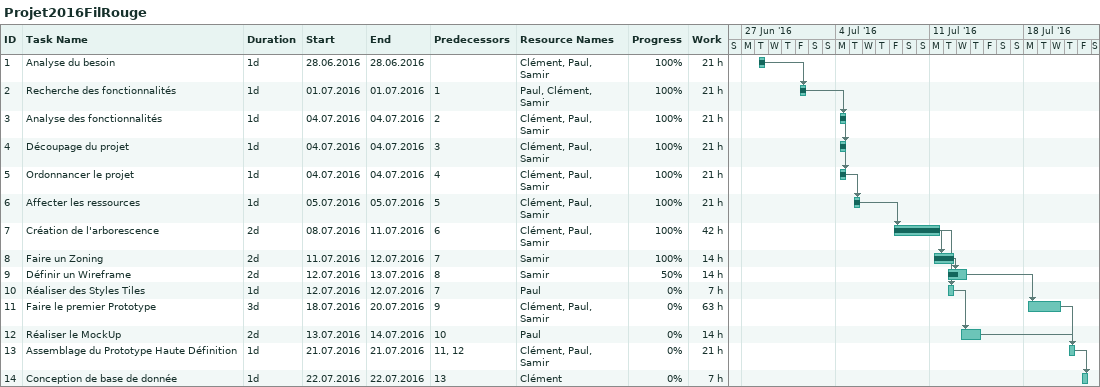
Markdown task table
Projet2016FilRouge

| ID | Task | Duration | Start | Finish | Predecessors | Resources | % complete | Work (h) |
|---|---|---|---|---|---|---|---|---|
| 1 | Analyse du besoin | 1d | 2016-06-28 | 2016-06-28 |  | Clément, Paul, Samir | 100 | 21 |
| 2 | Recherche des fonctionnalités | 1d | 2016-07-01 | 2016-07-01 | 1 | Paul, Clément, Samir | 100 | 21 |
| 3 | Analyse des fonctionnalités | 1d | 2016-07-04 | 2016-07-04 | 2 | Clément, Paul, Samir | 100 | 21 |
| 4 | Découpage du projet | 1d | 2016-07-04 | 2016-07-04 | 3 | Clément, Paul, Samir | 100 | 21 |
| 5 | Ordonnancer le projet | 1d | 2016-07-04 | 2016-07-04 | 4 | Clément, Paul, Samir | 100 | 21 |
| 6 | Affecter les ressources | 1d | 2016-07-05 | 2016-07-05 | 5 | Clément, Paul, Samir | 100 | 21 |
| 7 | Création de l'arborescence | 2d | 2016-07-08 | 2016-07-11 | 6 | Clément, Paul, Samir | 100 | 42 |
| 8 | Faire un Zoning | 2d | 2016-07-11 | 2016-07-12 | 7 | Samir | 100 | 14 |
| 9 | Définir un Wireframe | 2d | 2016-07-12 | 2016-07-13 | 8 | Samir | 50 | 14 |
| 10 | Réaliser des Styles Tiles | 1d | 2016-07-12 | 2016-07-12 | 7 | Paul | 0 | 7 |
| 11 | Faire le premier Prototype | 3d | 2016-07-18 | 2016-07-20 | 9 | Clément, Paul, Samir | 0 | 63 |
| 12 | Réaliser le MockUp | 2d | 2016-07-13 | 2016-07-14 | 10 | Paul | 0 | 14 |
| 13 | Assemblage du Prototype Haute Définition | 1d | 2016-07-21 | 2016-07-21 | 11, 12 | Clément, Paul, Samir | 0 | 21 |
| 14 | Conception de base de donnée | 1d | 2016-07-22 | 2016-07-22 | 13 | Clément | 0 | 7 |
